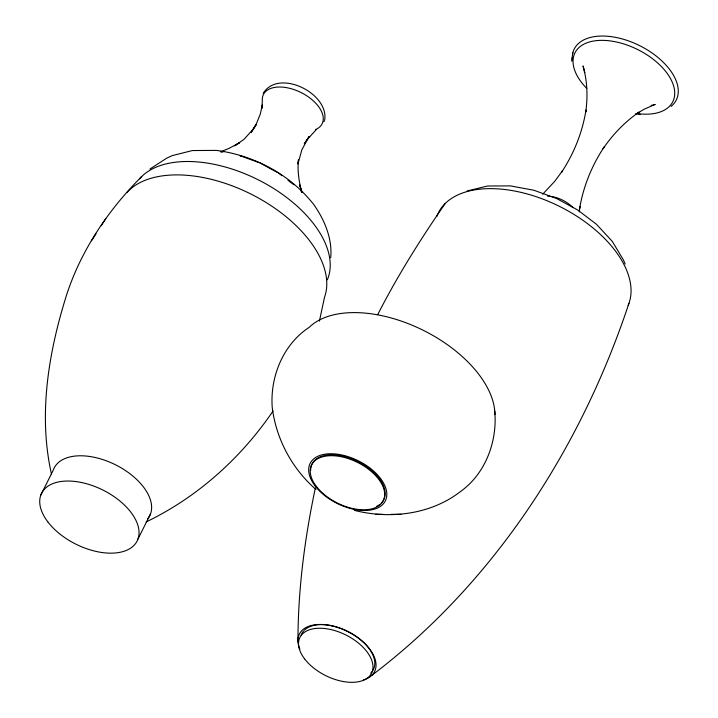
<?xml version="1.0" encoding="UTF-8"?>
<svg xmlns="http://www.w3.org/2000/svg" width="718" height="718" viewBox="0 0 718 718"><rect width="100%" height="100%" fill="white"/><g stroke="black" fill="none" stroke-linecap="round" stroke-linejoin="round"><path stroke-width="1.08" d="M297.97 641.991C297.907 591.282 304.396 540.753 314.681 491.157L315.471 487.971M330.711 257.789C332.551 238.484 324.294 219.286 313.281 203.84L312.061 202.44C288.456 173.541 253.212 155.205 216.378 150.403L192.415 150.547L172.257 155.6L166.809 158.113L149.999 168.963M585.753 111.882C587.943 96.571 587.279 80.838 583.025 65.921L584.721 72.347M579.291 211.828L579.848 206.479L579.489 209.423C583.052 187.12 591.668 165.768 604.17 146.984L603.084 148.671C612.804 134.49 624.84 121.881 639.02 112.116L635.771 114.216M324.653 120.13C329.221 93.349 278.674 68.165 263.192 93.331M571.743 61.299L572.802 52.611M585.762 111.927L586.005 109.953C582.486 132.265 573.915 153.625 561.449 172.428L562.526 170.749L554.628 181.439L542.7 194.201M319.411 321.108L324.545 297.153A112.573 63.767 26.5 0 0 255.096 196.202A112.573 63.767 26.5 0 0 127.122 192.28M628.95 303.301C581.015 447.933 494.155 582.792 371.825 675.324M40.782 495.16L53.374 469.904A53.401 30.246 26.5 0 1 116.908 465.506A53.401 30.246 26.5 0 1 147.639 518.943M137.982 539.03L150.574 513.774M377.722 314.637C397.431 275.927 420.577 239.103 445.277 203.409M253.984 128.109L256.102 124.824L251.246 132.327L256.407 123.684L260.176 114.413L262.384 104.936L261.98 108.274L262.321 100.7A32.795 18.578 26.5 0 1 302.888 93.484A32.795 18.578 26.5 0 1 315.48 129.608M306.371 140.71L304.252 143.995L309.117 136.492L301.883 149.721L297.979 163.892L298.517 159.441C297.18 170.346 299.056 181.403 301.551 192.011M141.751 176.475C108.66 209.566 81.574 249.406 66.873 294.048C48.662 351.605 37.991 414.304 51.463 474.042M323.899 121.674L324.365 120.938M91.446 240.853L96.032 233.799M101.238 225.667L105.752 218.73M273.011 411.082C241.06 458.012 197.405 497.296 146.122 521.932M253.409 128.971L243.905 139.427L234.687 145.817L239.668 142.622L229.15 148.33L220.345 151.893M306.954 139.848L316.459 129.402M635.906 114.171L644.468 109.064L655.229 104.424L651.109 105.447M221.709 151.974L223.801 151.453L221.611 151.911M467.167 190.961L487.513 186.016L510.327 185.89L533.923 190.261L556.45 198.455M354.342 510.372C389.955 519.338 430.351 514.653 460.023 491.893C485.476 473.943 497.475 441.624 494.765 411.136M391.13 514.33L401.012 514.33M375.676 514.339L382.99 514.348M636.112 113.686L640.214 114.467M241.697 156.156L240.045 155.698L258.749 162.501M556.594 198.527L577.766 210.051L596.416 224.249L612.23 241.311L623.421 259.934L625.163 264.036M259.79 162.878L277.489 172.499M278.467 173.038L281.905 175.659M287.927 180.245L293.949 184.822M315.992 489.514C291.912 468.576 276.026 438.842 272.203 407.133C270.058 376.564 283.188 344.398 309.135 327.372A105.582 59.8 26.5 0 1 419.42 328.449A105.582 59.8 26.5 0 1 494.908 414.528M584.335 71.899L584.73 72.608M302.233 192.621L299.63 184.813L301.515 191.975M139.525 178.854A107.117 60.671 26.5 0 1 262.824 182.201A107.117 60.671 26.5 0 1 327.327 279.787M301.12 635.188A40.055 22.689 26.5 0 1 303.651 630.925M304.351 630.198A40.055 22.689 26.5 0 1 354.405 635.161A40.055 22.689 26.5 0 1 370.793 673.08M547.646 196.167A23.667 13.409 26.5 0 1 549.791 196.301M550.706 196.409A23.667 13.409 26.5 0 1 572.964 207.592M436.777 216.576A105.582 59.8 26.5 0 1 554.843 204.154A105.582 59.8 26.5 0 1 628.142 305.374M299.855 649.144A42.012 23.793 26.5 0 1 319.698 624.463A42.012 23.793 26.5 0 1 369.214 648.489A42.012 23.793 26.5 0 1 363.38 679.973M572.515 54.236A57.036 32.31 26.5 0 1 641.829 46.76A57.036 32.31 26.5 0 1 671.088 106.399M572.282 59.845A57.036 32.31 26.5 0 1 572.201 57.557M586.785 88.413A54.676 30.964 26.5 0 1 595.473 40.746A54.676 30.964 26.5 0 1 670.038 77.777A54.676 30.964 26.5 0 1 637.602 113.641M379.535 504.628A40.055 22.689 26.5 0 1 376.69 506.334M310.661 470.425A40.055 22.689 26.5 0 1 356.352 460.723A40.055 22.689 26.5 0 1 381.123 503.273M47.792 521.833A53.401 30.246 26.5 0 0 133.683 545.689A53.401 30.246 26.5 0 0 86.672 483.77A53.401 30.246 26.5 0 0 47.792 521.833M304.567 658.837A40.055 22.689 26.5 0 0 368.98 676.724A40.055 22.689 26.5 0 0 333.717 630.287A40.055 22.689 26.5 0 0 304.567 658.837M316.261 486.292A40.055 22.689 26.5 0 0 380.675 504.18A40.055 22.689 26.5 0 0 345.412 457.743A40.055 22.689 26.5 0 0 316.261 486.292M315.04 485.853A42.012 23.793 26.5 0 0 382.604 504.619A42.012 23.793 26.5 0 0 345.618 455.903A42.012 23.793 26.5 0 0 315.04 485.853"/></g></svg>
